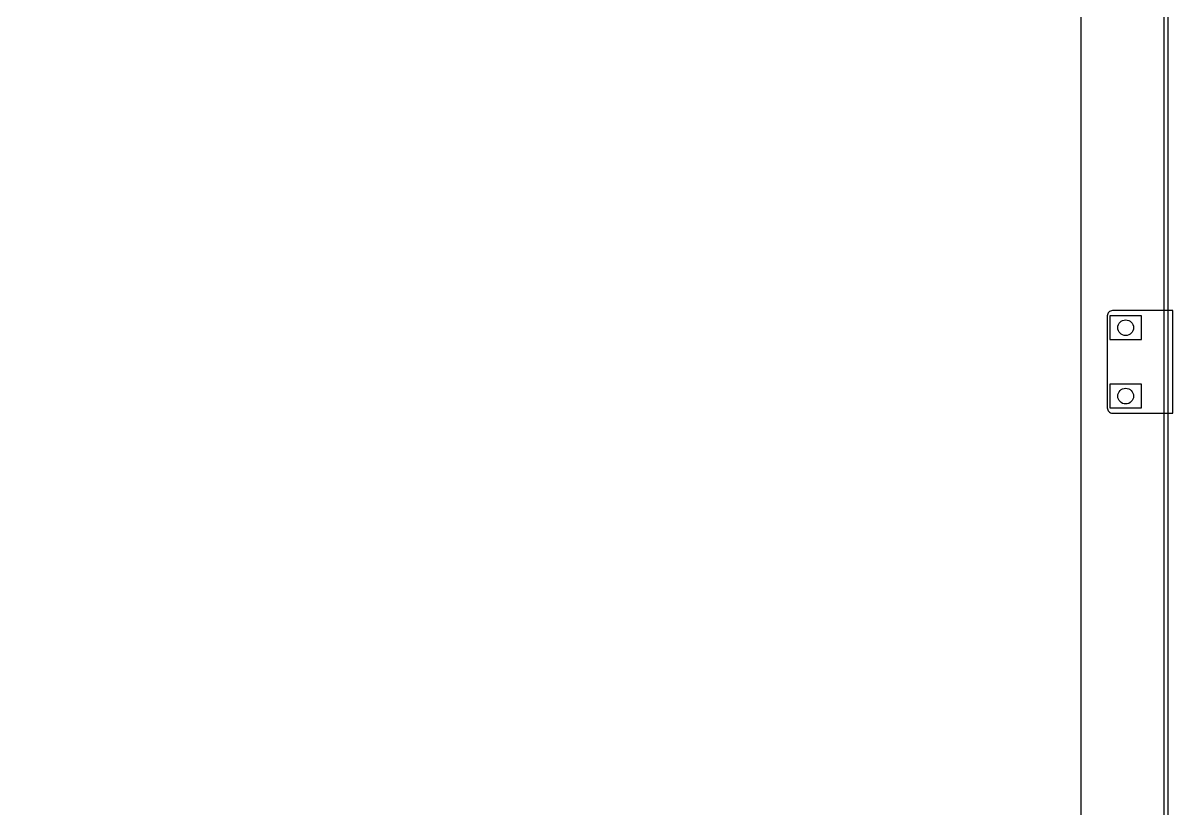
# Model space of a CAD drawing. Header units: millimetres. Extents: x 0 to 6523, y 0 to 4612.
# Drawn here: x 2728.7 to 3166.4, y 2620 to 2919 of the extents above; entities that cross this region are included whole.
import ezdxf

# ---------------------------------------------------------------- set-up
doc = ezdxf.new("R2010")
doc.units = ezdxf.units.MM

# ---------------------------------------------------------------- blocks, each defined once
blk = doc.blocks.new('HL044-1')
at = {"color": 1}
blk.add_lwpolyline([(2, 0), (25, 0), (25, 39), (2, 39, 0.414214), (0, 37), (0, 2, 0.414214)], format="xyb", close=True, dxfattribs=at)
for centre in [(7, 32.5), (7, 6.5)]:
    blk.add_circle(centre, 3, dxfattribs=at)

msp = doc.modelspace()

# ---------------------------------------------------------------- linework, layer by layer
at = {"color": 7}
for points in [[(3164.36, 2090.08), (2164.36, 2090.08), (2164.36, 4190.08), (3164.36, 4190.08)], [(3162.86, 2091.58), (2165.86, 2091.58), (2165.86, 4188.58), (3162.86, 4188.58)]]:
    msp.add_lwpolyline(points, close=True, dxfattribs=at)
at = {"color": 46}
msp.add_lwpolyline([(2197.36, 2123.08), (3131.36, 2123.08), (3131.36, 4157.08), (2197.36, 4157.08)], close=True, dxfattribs=at)
at = {"color": 2}
for points in [[(3142.36, 2798.58), (3154.36, 2798.58), (3154.36, 2807.58), (3142.36, 2807.58)], [(3142.36, 2772.58), (3154.36, 2772.58), (3154.36, 2781.58), (3142.36, 2781.58)]]:
    msp.add_lwpolyline(points, close=True, dxfattribs=at)

# ---------------------------------------------------------------- block references
at = {"color": 7}
msp.add_blockref('HL044-1', (3141.36, 2770.58), dxfattribs=at)

doc.saveas('drawing.dxf')
